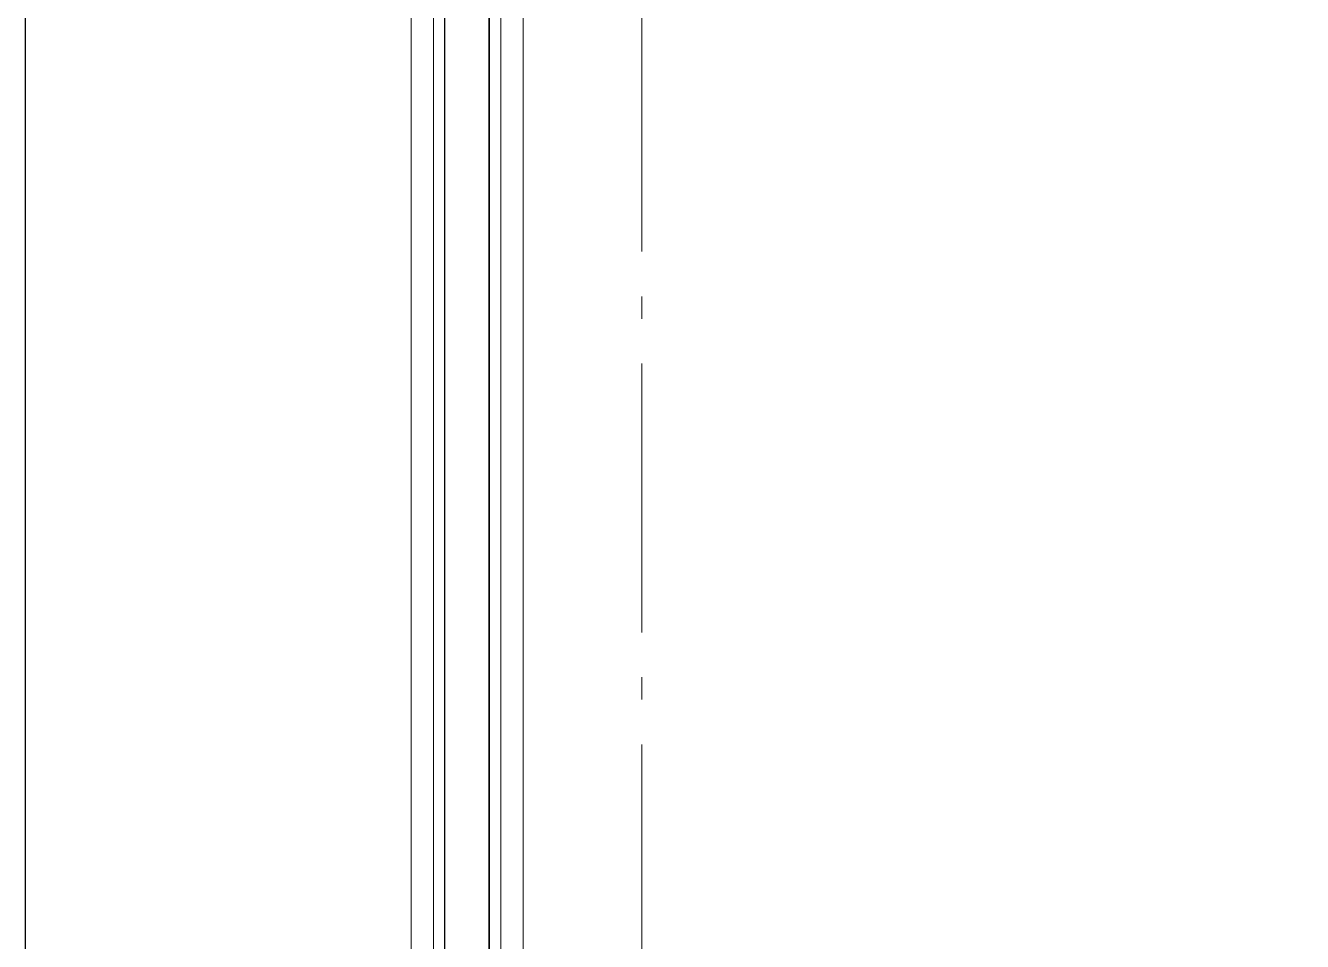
# Model space of a CAD drawing. Header units: millimetres. Extents: x -187347 to 135007, y -6415 to 292048.
# Drawn here: x -89691 to -83990, y 86729 to 90818 of the extents above; entities that cross this region are included whole.
import ezdxf

# ---------------------------------------------------------------- set-up
doc = ezdxf.new("R2010")
doc.units = ezdxf.units.MM
doc.header["$LTSCALE"] = 100
doc.linetypes.add('Z_LINE-CNTR', pattern=[17, 12, -2, 1, -2])
for name, color, linetype, lineweight in [('A-WALL', 7, 'Continuous', 5), ('A-WALL-FNSH', 7, 'Continuous', 5), ('A-WALL-PATT', 7, 'Continuous', 5), ('S-GRID', 7, 'Continuous', 5)]:
    doc.layers.add(name, color=color, linetype=linetype, lineweight=lineweight)
doc.layers.add('Tracklength', color=4, linetype='Continuous')

msp = doc.modelspace()

# ---------------------------------------------------------------- hatches: boundary and pattern name
at = {"layer": 'A-WALL-PATT', "true_color": 0x125900}
msp.add_hatch(color=88, dxfattribs=at).paths.add_polyline_path([(-87819.1, 86465), (-87819.1, 97855), (-87819.9, 97855), (-87819.9, 86465)])
h = msp.add_hatch(color=88, dxfattribs=at)
h.paths.add_polyline_path([(-87619.9, 86365.8), (-87619.9, 86464.2), (-87620.7, 86464.2), (-87620.7, 86365.8)])
h.paths.add_polyline_path([(-87619.9, 86465), (-87619.9, 97855), (-87620.7, 97855), (-87620.7, 86465)])

# ---------------------------------------------------------------- linework, layer by layer
at = {"layer": 'A-WALL', "lineweight": 25}
for p, q in [((-87620.7, 86465), (-87620.7, 97855)), ((-87819.1, 86465), (-87819.1, 97789.8))]:
    msp.add_line(p, q, dxfattribs=at)
at = {"layer": 'A-WALL'}
for p, q in [((-87869.9, 86515), (-87869.9, 97790)), ((-87569.9, 86465), (-87569.9, 97790)), ((-87969.9, 86615), (-87969.9, 97705)), ((-87469.9, 86615), (-87469.9, 97705))]:
    msp.add_line(p, q, dxfattribs=at)
at = {"layer": 'A-WALL-FNSH'}
for p, q in [((-87619.9, 86465), (-87619.9, 97855)), ((-87819.9, 97789.7), (-87819.9, 86465))]:
    msp.add_line(p, q, dxfattribs=at)
at = {"layer": 'S-GRID', "color": 152, "linetype": 'Z_LINE-CNTR'}
msp.add_line((-86939.9, 111408.8), (-86939.9, -6038.2), dxfattribs=at)
at = {"layer": 'Tracklength'}
msp.add_lwpolyline([(-89691.4, 120387.9), (-18064, 120387.9), (-18064, -6038.2), (-89691.4, -6038.2)], close=True, dxfattribs=at)

doc.saveas('drawing.dxf')
